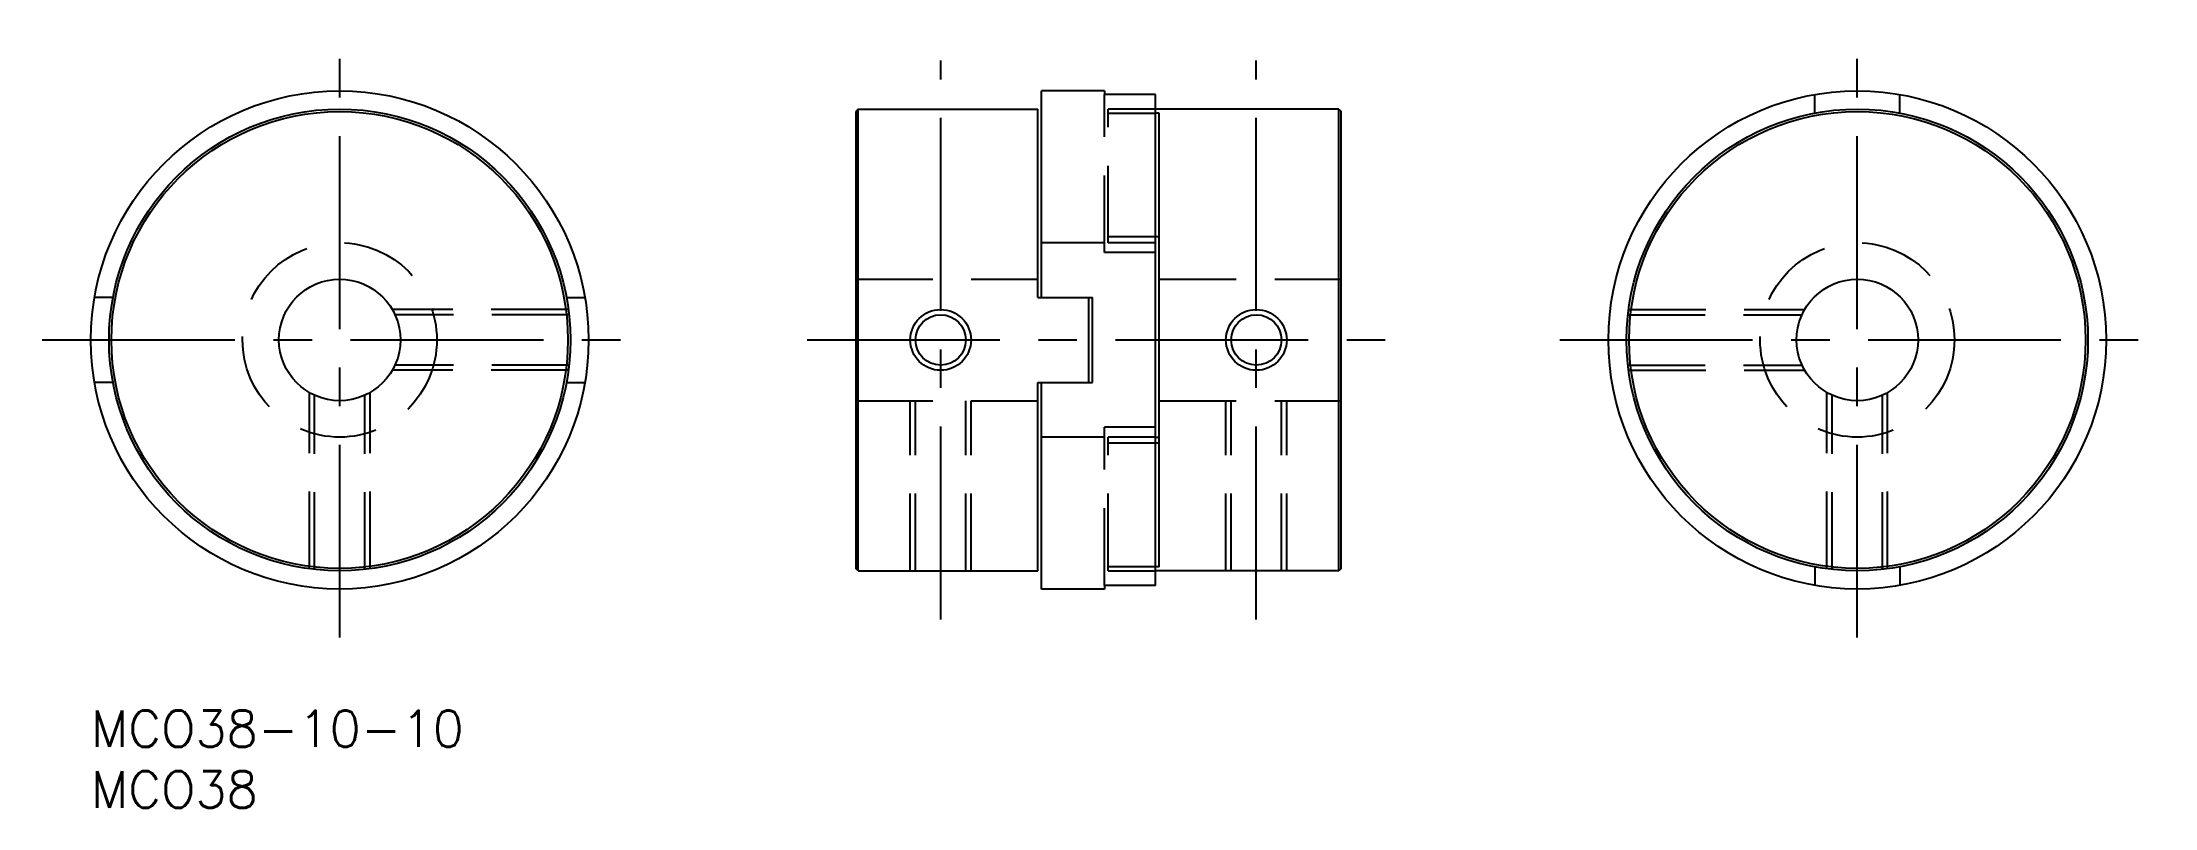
# Model space of a CAD drawing. Extents: x -4 to 170, y -8 to 55.
import ezdxf

# ---------------------------------------------------------------- set-up
doc = ezdxf.new("R2010")
doc.units = 0
doc.header["$LTSCALE"] = 0.5
doc.linetypes.add('CENTER', pattern=[50.8, 31.75, -6.35, 6.35, -6.35])
doc.linetypes.add('DASHED', pattern=[19.05, 12.7, -6.35])
for name, color, linetype in [('MSM_CENTER', 1, 'CENTER'), ('MSM_CONTINUOUS', 7, 'CONTINUOUS'), ('MSM_DASHED', 4, 'DASHED'), ('MSM_NARROW', 5, 'CONTINUOUS'), ('MSM_PART_NUMBER', 7, 'CONTINUOUS')]:
    doc.layers.add(name, color=color, linetype=linetype)
doc.styles.get("Standard").update_dxf_attribs({"font": 'txt.shx', "height": 3, "bigfont": 'bigfont.shx'})

# ---------------------------------------------------------------- blocks, each defined once
blk = doc.blocks.new('*U12')
at = {"layer": 'MSM_PART_NUMBER'}
blk.add_text('MCO38-10-10', height=3, dxfattribs=at).set_placement((0, -3))
blk = doc.blocks.new('*U13')
at = {"layer": 'MSM_PART_NUMBER'}
blk.add_text('MCO38', height=3, dxfattribs=at).set_placement((0, -8))

msp = doc.modelspace()

# ---------------------------------------------------------------- linework, layer by layer
at = {"layer": 'MSM_CENTER'}
for p, q in [((20.5, 6), (20.5, 55)), ((145.5, 6), (145.5, 55)), ((70, 7.5), (70, 53.5)), ((96, 7.5), (96, 53.5)), ((-4, 30.5), (45, 30.5)), ((59, 30.5), (107, 30.5)), ((121, 30.5), (170, 30.5))]:
    msp.add_line(p, q, dxfattribs=at)
at = {"layer": 'MSM_CONTINUOUS'}
for p, q in [((83.5, 51), (78.3, 51)), ((78.3, 34), (78.3, 51)), ((83.5, 51), (83.5, 50.7)), ((87.7, 50.7), (83.5, 50.7)), ((87.7, 10.3), (87.7, 50.7)), ((142, 49.17), (142, 50.7)), ((149, 49.17), (149, 50.7)), ((63.2, 49.5), (63, 49.3)), ((63, 49.3), (63, 11.7)), ((63.2, 49.5), (78, 49.5)), ((63.2, 11.5), (63.2, 49.5)), ((78, 34), (78, 49.5)), ((102.8, 49.5), (87.7, 49.5)), ((88, 49.17), (87.7, 49.17)), ((88, 11.83), (88, 49.17)), ((102.8, 49.5), (103, 49.3)), ((102.8, 11.5), (102.8, 49.5)), ((103, 11.7), (103, 49.3)), ((87.7, 38.49), (87.75, 38.49)), ((1.83, 34), (0.3, 34)), ((39.17, 34), (40.7, 34)), ((78, 34), (82.5, 34)), ((82.2, 27), (82.2, 34)), ((82.5, 27), (82.5, 34)), ((1.83, 27), (0.3, 27)), ((39.17, 27), (40.7, 27)), ((78, 11.5), (78, 27)), ((78, 27), (82.5, 27)), ((78.3, 10), (78.3, 27)), ((87.7, 22.51), (88, 22.51)), ((63.2, 11.5), (63, 11.7)), ((63.2, 11.5), (78, 11.5)), ((88, 11.83), (87.7, 11.83)), ((102.8, 11.5), (87.7, 11.5)), ((103, 11.7), (102.8, 11.5)), ((142, 11.83), (142, 10.3)), ((149, 11.83), (149, 10.3)), ((83.5, 10), (78.3, 10)), ((87.7, 10.3), (83.5, 10.3)), ((83.5, 10.3), (83.5, 10))]:
    msp.add_line(p, q, dxfattribs=at)
for centre, radius in [((20.5, 30.5), 20.5), ((145.5, 30.5), 20.5), ((20.5, 30.5), 19), ((20.5, 30.5), 18.8), ((145.5, 30.5), 19), ((145.5, 30.5), 18.8), ((20.5, 30.5), 5), ((145.5, 30.5), 5), ((70, 30.5), 2.07), ((96, 30.5), 2.07)]:
    msp.add_circle(centre, radius, dxfattribs=at)
at = {"layer": 'MSM_DASHED'}
for p, q in [((83.5, 37.69), (83.5, 50.7)), ((87.7, 49.5), (83.8, 49.5)), ((83.8, 38.49), (83.8, 49.5)), ((83.8, 49.17), (87.7, 49.17)), ((83.5, 38.5), (78.3, 38.5)), ((88, 39), (83.8, 39)), ((87.7, 38.49), (83.8, 38.49)), ((87.7, 37.69), (83.5, 37.69)), ((63, 35.5), (78, 35.5)), ((88, 35.5), (103, 35.5)), ((39.33, 33), (24.83, 33)), ((39.39, 32.57), (25.05, 32.57)), ((126.61, 32.57), (140.95, 32.57)), ((126.67, 33), (141.17, 33)), ((39.33, 28), (24.83, 28)), ((39.39, 28.43), (25.05, 28.43)), ((126.61, 28.43), (140.95, 28.43)), ((126.67, 28), (141.17, 28)), ((18, 11.67), (18, 26.17)), ((23, 11.67), (23, 26.17)), ((143, 11.67), (143, 26.17)), ((148, 11.67), (148, 26.17)), ((18.43, 11.61), (18.43, 25.95)), ((22.57, 11.61), (22.57, 25.95)), ((63, 25.5), (78, 25.5)), ((67.5, 11.5), (67.5, 25.5)), ((67.93, 11.5), (67.93, 25.5)), ((72.07, 11.5), (72.07, 25.5)), ((72.5, 11.5), (72.5, 25.5)), ((88, 25.5), (103, 25.5)), ((93.5, 11.5), (93.5, 25.5)), ((93.93, 11.5), (93.93, 25.5)), ((98.07, 11.5), (98.07, 25.5)), ((98.5, 11.5), (98.5, 25.5)), ((143.43, 11.61), (143.43, 25.95)), ((147.57, 11.61), (147.57, 25.95)), ((83.5, 10.3), (83.5, 23.31)), ((87.7, 23.31), (83.5, 23.31)), ((87.7, 23.31), (83.5, 23.31)), ((87.7, 23.31), (83.5, 23.31)), ((83.5, 22.5), (78.3, 22.5)), ((83.8, 11.5), (83.8, 22.51)), ((87.7, 22.51), (83.8, 22.51)), ((88, 22), (83.8, 22)), ((87.7, 11.83), (83.8, 11.83)), ((83.8, 11.5), (87.7, 11.5))]:
    msp.add_line(p, q, dxfattribs=at)
for centre in [(20.5, 30.5), (145.5, 30.5)]:
    msp.add_circle(centre, 8, dxfattribs=at)
at = {"layer": 'MSM_NARROW'}
for centre in [(70, 30.5), (96, 30.5)]:
    msp.add_circle(centre, 2.5, dxfattribs=at)

# ---------------------------------------------------------------- block references
at = {"layer": 'MSM_CONTINUOUS'}
for name in ['*U12', '*U13']:
    msp.add_blockref(name, (0, 0), dxfattribs=at)

doc.saveas('drawing.dxf')
